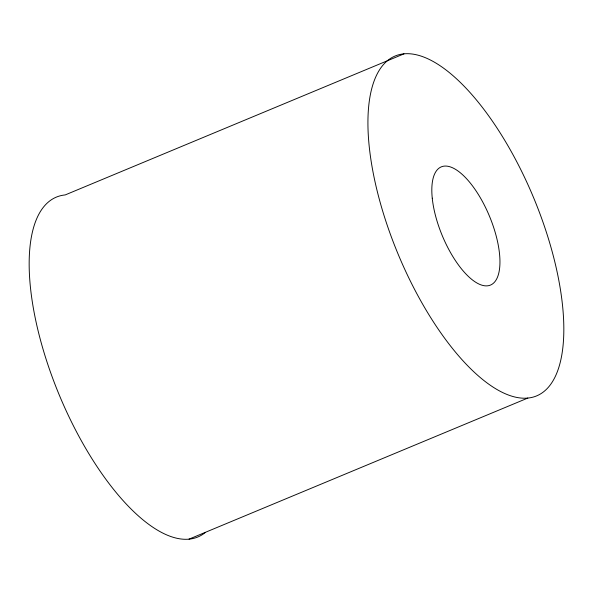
<?xml version="1.0" encoding="UTF-8"?>
<svg xmlns="http://www.w3.org/2000/svg" width="593" height="593" viewBox="0 0 593 593"><rect width="100%" height="100%" fill="white"/><g stroke="black" fill="none" stroke-linecap="round" stroke-linejoin="round"><path stroke-width="0.89" d="M403.959 53.867L65.186 194.934A184.067 73.384 67.4 0 0 59.063 394.523A184.067 73.384 67.4 0 0 205.134 532.633M189.041 539.133L527.814 398.066A184.067 73.384 67.4 0 0 500.662 133.692A184.067 73.384 67.4 0 0 369.187 146.137A184.067 73.384 67.4 0 0 527.814 398.066M432.253 198.195A64.022 25.529 67.4 0 0 487.431 285.826A64.022 25.529 67.4 0 0 477.98 193.867A64.022 25.529 67.4 0 0 432.253 198.195"/></g></svg>
